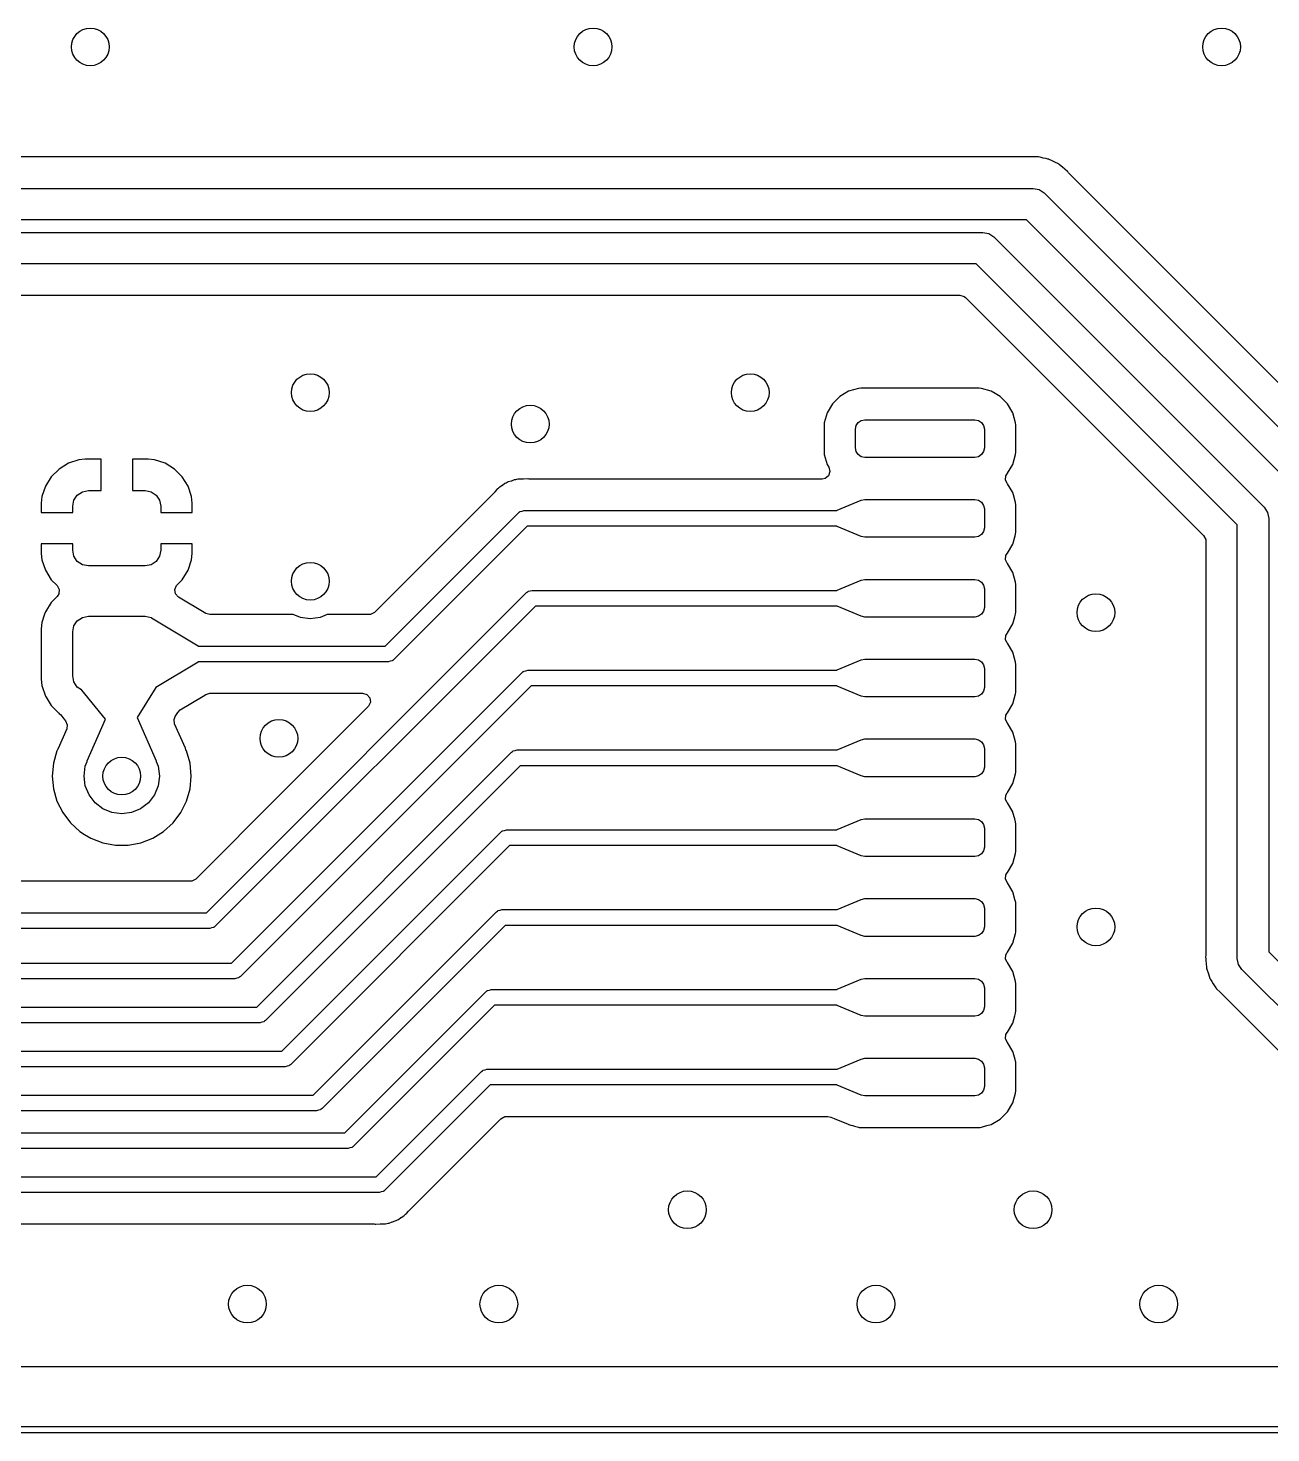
# Model space of a CAD drawing. Extents: x 1.18 to 9.06, y -3.74 to -1.97.
# Drawn here: x 5.394 to 6.173, y -3.742 to -2.862 of the extents above; entities that cross this region are included whole.
import ezdxf

# ---------------------------------------------------------------- set-up
doc = ezdxf.new("R2010")
doc.units = 0
doc.header["$MEASUREMENT"] = 0
doc.layers.add('BLACK', color=7, linetype='CONTINUOUS')

msp = doc.modelspace()

# ---------------------------------------------------------------- linework, layer by layer
at = {"layer": 'BLACK', "linetype": 'CONTINUOUS'}
for p, q in [((6.02319, -2.94289), (3.89221, -2.94289)), ((6.02621, -2.94281), (6.02319, -2.94289)), ((6.0265, -2.94283), (6.02621, -2.94281)), ((6.02679, -2.94286), (6.0265, -2.94283)), ((6.0265, -2.94283), (6.0265, -2.94283)), ((6.02708, -2.94289), (6.02679, -2.94286)), ((6.02679, -2.94286), (6.02679, -2.94286)), ((6.02809, -2.94313), (6.02708, -2.94289)), ((6.03002, -2.94359), (6.02809, -2.94313)), ((6.03188, -2.94398), (6.03002, -2.94359)), ((6.03298, -2.9442), (6.03188, -2.94398)), ((6.03325, -2.94429), (6.03298, -2.9442)), ((6.03353, -2.94439), (6.03325, -2.94429)), ((6.03325, -2.94429), (6.03325, -2.94429)), ((6.0338, -2.94449), (6.03353, -2.94439)), ((6.03353, -2.94439), (6.03353, -2.94439)), ((6.03515, -2.94517), (6.0338, -2.94449)), ((6.0338, -2.94449), (6.0338, -2.94449)), ((6.0338, -2.94449), (6.0338, -2.94449)), ((6.0365, -2.94584), (6.03515, -2.94517)), ((6.0377, -2.9464), (6.0365, -2.94584)), ((6.03924, -2.94712), (6.0377, -2.9464)), ((6.03948, -2.94727), (6.03924, -2.94712)), ((6.03924, -2.94712), (6.03924, -2.94712)), ((6.03924, -2.94712), (6.03924, -2.94712)), ((6.03973, -2.94743), (6.03948, -2.94727)), ((6.03948, -2.94727), (6.03948, -2.94727)), ((6.03997, -2.94759), (6.03973, -2.94743)), ((6.03973, -2.94743), (6.03973, -2.94743)), ((6.04229, -2.94953), (6.03997, -2.94759)), ((6.0433, -2.95033), (6.04229, -2.94953)), ((6.04341, -2.95045), (6.0433, -2.95033)), ((6.04353, -2.95056), (6.04341, -2.95045)), ((6.04368, -2.9507), (6.04353, -2.95056)), ((6.04526, -2.95203), (6.04368, -2.9507)), ((6.04553, -2.95239), (6.04526, -2.95203)), ((6.04526, -2.95203), (6.04526, -2.95203)), ((6.04582, -2.95278), (6.04553, -2.95239)), ((6.04629, -2.95332), (6.04582, -2.95278)), ((6.20242, -3.10945), (6.04629, -2.95332)), ((3.88203, -2.9626), (6.02362, -2.9626)), ((6.02362, -2.9626), (6.02739, -2.96335)), ((6.02739, -2.96335), (6.03058, -2.96548)), ((6.03058, -2.96548), (6.22743, -3.16233)), ((6.01955, -2.98228), (3.87795, -2.98228)), ((6.21063, -3.17337), (6.01955, -2.98228)), ((3.61491, -2.99016), (5.99213, -2.99016)), ((5.99213, -2.99016), (5.99589, -2.99091)), ((5.99589, -2.99091), (5.99909, -2.99304)), ((5.99909, -2.99304), (6.16838, -3.16233)), ((5.98805, -3.00984), (3.61083, -3.00984)), ((6.15157, -3.17337), (5.98805, -3.00984)), ((3.61126, -3.02955), (5.97786, -3.02955)), ((5.97786, -3.02955), (5.9805, -3.03032)), ((5.9805, -3.03032), (5.98132, -3.03098)), ((5.98132, -3.03098), (6.13044, -3.1801)), ((5.91427, -3.08789), (5.90806, -3.0897)), ((5.91572, -3.08778), (5.91427, -3.08789)), ((5.91427, -3.08789), (5.91427, -3.08789)), ((5.98979, -3.08778), (5.91572, -3.08778)), ((5.91572, -3.08778), (5.91572, -3.08778)), ((5.99124, -3.08789), (5.98979, -3.08778)), ((5.98979, -3.08778), (5.98979, -3.08778)), ((5.99746, -3.0897), (5.99124, -3.08789)), ((5.99124, -3.08789), (5.99124, -3.08789)), ((5.90249, -3.09299), (5.89791, -3.09756)), ((5.90806, -3.0897), (5.90249, -3.09299)), ((5.90249, -3.09299), (5.90249, -3.09299)), ((5.90806, -3.0897), (5.90806, -3.0897)), ((5.99995, -3.09117), (5.99746, -3.0897)), ((5.99746, -3.0897), (5.99746, -3.0897)), ((5.99746, -3.0897), (5.99746, -3.0897)), ((5.99746, -3.0897), (5.99746, -3.0897)), ((6.00303, -3.09299), (5.99995, -3.09117)), ((6.0076, -3.09756), (6.00303, -3.09299)), ((6.00303, -3.09299), (6.00303, -3.09299)), ((5.89462, -3.10313), (5.89281, -3.10935)), ((5.89791, -3.09756), (5.89462, -3.10313)), ((5.89462, -3.10313), (5.89462, -3.10313)), ((5.89791, -3.09756), (5.89791, -3.09756)), ((6.0109, -3.10313), (6.0076, -3.09756)), ((6.0076, -3.09756), (6.0076, -3.09756)), ((6.0076, -3.09756), (6.0076, -3.09756)), ((6.0127, -3.10935), (6.0109, -3.10313)), ((5.89281, -3.10935), (5.8927, -3.1108)), ((5.8927, -3.1108), (5.8927, -3.12778)), ((5.89281, -3.10935), (5.89281, -3.10935)), ((5.9124, -3.11339), (5.91285, -3.11113)), ((5.9124, -3.1252), (5.9124, -3.11339)), ((5.91285, -3.11113), (5.91413, -3.10921)), ((5.91413, -3.10921), (5.91605, -3.10793)), ((5.91605, -3.10793), (5.91831, -3.10748)), ((5.91831, -3.10748), (5.9872, -3.10748)), ((5.9872, -3.10748), (5.98946, -3.10793)), ((5.98946, -3.10793), (5.99138, -3.10921)), ((5.99138, -3.10921), (5.99266, -3.11113)), ((5.99266, -3.11113), (5.99311, -3.11339)), ((5.99311, -3.11339), (5.99311, -3.1252)), ((6.01281, -3.1108), (6.0127, -3.10935)), ((6.01281, -3.12778), (6.01281, -3.1108)), ((5.42992, -3.13219), (5.42588, -3.1326)), ((5.43976, -3.13219), (5.42992, -3.13219)), ((5.42992, -3.13219), (5.42992, -3.13219)), ((5.43976, -3.15187), (5.43976, -3.13219)), ((5.46929, -3.13219), (5.45945, -3.13219)), ((5.45945, -3.13219), (5.45945, -3.15187)), ((5.47333, -3.1326), (5.46929, -3.13219)), ((5.8927, -3.12778), (5.89281, -3.12923)), ((5.89281, -3.12923), (5.89281, -3.12924)), ((5.89281, -3.12924), (5.89462, -3.13545)), ((5.91285, -3.12746), (5.9124, -3.1252)), ((5.91413, -3.12937), (5.91285, -3.12746)), ((5.91605, -3.13065), (5.91413, -3.12937)), ((5.91831, -3.1311), (5.91605, -3.13065)), ((5.9872, -3.1311), (5.91831, -3.1311)), ((5.98946, -3.13065), (5.9872, -3.1311)), ((5.99138, -3.12937), (5.98946, -3.13065)), ((5.99266, -3.12746), (5.99138, -3.12937)), ((5.99311, -3.1252), (5.99266, -3.12746)), ((6.0109, -3.13545), (6.0127, -3.12923)), ((6.0127, -3.12923), (6.01281, -3.12778)), ((5.41345, -3.13839), (5.40857, -3.14327)), ((5.41933, -3.13477), (5.41345, -3.13839)), ((5.42588, -3.1326), (5.41933, -3.13477)), ((5.41933, -3.13477), (5.41933, -3.13477)), ((5.47989, -3.13477), (5.47333, -3.1326)), ((5.47333, -3.1326), (5.47333, -3.1326)), ((5.48576, -3.13839), (5.47989, -3.13477)), ((5.47989, -3.13477), (5.47989, -3.13477)), ((5.49064, -3.14327), (5.48576, -3.13839)), ((5.89462, -3.13545), (5.89462, -3.13545)), ((5.89462, -3.13545), (5.89571, -3.1373)), ((5.89639, -3.13996), (5.89551, -3.14257)), ((5.89571, -3.1373), (5.89639, -3.13996)), ((6.00666, -3.14259), (6.00748, -3.14131)), ((6.00741, -3.14126), (6.0076, -3.14102)), ((6.00748, -3.14131), (6.00741, -3.14126)), ((6.0076, -3.14102), (6.0109, -3.13545)), ((6.0076, -3.14102), (6.0076, -3.14102)), ((5.40495, -3.14915), (5.40278, -3.1557)), ((5.40857, -3.14327), (5.40495, -3.14915)), ((5.40495, -3.14915), (5.40495, -3.14915)), ((5.49427, -3.14915), (5.49064, -3.14327)), ((5.49644, -3.1557), (5.49427, -3.14915)), ((5.49427, -3.14915), (5.49427, -3.14915)), ((5.68951, -3.14968), (5.68895, -3.15024)), ((5.69109, -3.14874), (5.68951, -3.14968)), ((5.69128, -3.14862), (5.69109, -3.14874)), ((5.69277, -3.14754), (5.69128, -3.14862)), ((5.6935, -3.14725), (5.69277, -3.14754)), ((5.69277, -3.14754), (5.69277, -3.14754)), ((5.69419, -3.14691), (5.6935, -3.14725)), ((5.69487, -3.14651), (5.69419, -3.14691)), ((5.69663, -3.146), (5.69487, -3.14651)), ((5.69487, -3.14651), (5.69487, -3.14651)), ((5.69685, -3.14592), (5.69663, -3.146)), ((5.69855, -3.14525), (5.69685, -3.14592)), ((5.69933, -3.14515), (5.69855, -3.14525)), ((5.69855, -3.14525), (5.69855, -3.14525)), ((5.70008, -3.145), (5.69933, -3.14515)), ((5.70084, -3.14478), (5.70008, -3.145)), ((5.70268, -3.14472), (5.70084, -3.14478)), ((5.70084, -3.14478), (5.70084, -3.14478)), ((5.7029, -3.1447), (5.70268, -3.14472)), ((5.70318, -3.14467), (5.7029, -3.1447)), ((5.70434, -3.14467), (5.70318, -3.14467)), ((5.70706, -3.14458), (5.70434, -3.14467)), ((5.70737, -3.14461), (5.70706, -3.14458)), ((5.70798, -3.14467), (5.70737, -3.1446)), ((5.70737, -3.1446), (5.70737, -3.14461)), ((5.89151, -3.14467), (5.70798, -3.14467)), ((5.89337, -3.1443), (5.89151, -3.14467)), ((5.89551, -3.14257), (5.89337, -3.1443)), ((6.00646, -3.14533), (6.00666, -3.14259)), ((6.00751, -3.14725), (6.00646, -3.14533)), ((6.00741, -3.14732), (6.00751, -3.14725)), ((6.0076, -3.14756), (6.00741, -3.14732)), ((6.0109, -3.15313), (6.0076, -3.14756)), ((6.0076, -3.14756), (6.0076, -3.14756)), ((5.40278, -3.1557), (5.40236, -3.15974)), ((5.40278, -3.1557), (5.40278, -3.1557)), ((5.42205, -3.16171), (5.4228, -3.15795)), ((5.4228, -3.15795), (5.42493, -3.15475)), ((5.42493, -3.15475), (5.42812, -3.15262)), ((5.42812, -3.15262), (5.43189, -3.15187)), ((5.43189, -3.15187), (5.43976, -3.15187)), ((5.45945, -3.15187), (5.46732, -3.15187)), ((5.46732, -3.15187), (5.47109, -3.15262)), ((5.47109, -3.15262), (5.47428, -3.15475)), ((5.47428, -3.15475), (5.47642, -3.15795)), ((5.47642, -3.15795), (5.47717, -3.16171)), ((5.49685, -3.15974), (5.49644, -3.1557)), ((5.68641, -3.15278), (5.61101, -3.22818)), ((5.68656, -3.15261), (5.68641, -3.15278)), ((5.68773, -3.1512), (5.68656, -3.15261)), ((5.68837, -3.15073), (5.68773, -3.1512)), ((5.68773, -3.1512), (5.68773, -3.1512)), ((5.68895, -3.15024), (5.68837, -3.15073)), ((5.90087, -3.16425), (5.91589, -3.15799)), ((5.91589, -3.15799), (5.91596, -3.15799)), ((5.91596, -3.15799), (5.91605, -3.15793)), ((5.91605, -3.15793), (5.91831, -3.15748)), ((5.91831, -3.15748), (5.9872, -3.15748)), ((5.9872, -3.15748), (5.98946, -3.15793)), ((5.98946, -3.15793), (5.99138, -3.15921)), ((6.0113, -3.15451), (6.0109, -3.15313)), ((6.0127, -3.15935), (6.0113, -3.15451)), ((5.40236, -3.15974), (5.40236, -3.16565)), ((5.40236, -3.16565), (5.42205, -3.16565)), ((5.42205, -3.16565), (5.42205, -3.16171)), ((5.47717, -3.16171), (5.47717, -3.16565)), ((5.47717, -3.16565), (5.49685, -3.16565)), ((5.49685, -3.15975), (5.49685, -3.15974)), ((5.49685, -3.16565), (5.49685, -3.15975)), ((5.61775, -3.24931), (5.70124, -3.16581)), ((5.70124, -3.16581), (5.70195, -3.16528)), ((5.70195, -3.16528), (5.70206, -3.16515)), ((5.70206, -3.16515), (5.70217, -3.16512)), ((5.70217, -3.16512), (5.70237, -3.16497)), ((5.70237, -3.16497), (5.70356, -3.16471)), ((5.70356, -3.16471), (5.70472, -3.16437)), ((5.70472, -3.16437), (5.90072, -3.16437)), ((5.90072, -3.16437), (5.90073, -3.16435)), ((5.90073, -3.16435), (5.90087, -3.16425)), ((5.99138, -3.15921), (5.99266, -3.16113)), ((5.99266, -3.16113), (5.99311, -3.16339)), ((5.99311, -3.16339), (5.99311, -3.1752)), ((6.01281, -3.1608), (6.0127, -3.15935)), ((6.0127, -3.15935), (6.0127, -3.15935)), ((6.01281, -3.17778), (6.01281, -3.1608)), ((6.16838, -3.16233), (6.16838, -3.16233)), ((6.16838, -3.16233), (6.17051, -3.16552)), ((6.17051, -3.16552), (6.17126, -3.16929)), ((5.70676, -3.17421), (5.62326, -3.25771)), ((5.90076, -3.17421), (5.70676, -3.17421)), ((5.90087, -3.17433), (5.90076, -3.17421)), ((5.91589, -3.18059), (5.90087, -3.17433)), ((5.99311, -3.1752), (5.99266, -3.17746)), ((6.15157, -3.44488), (6.15157, -3.17337)), ((6.17126, -3.16929), (6.17126, -3.4408)), ((5.91596, -3.18059), (5.91589, -3.18059)), ((5.91605, -3.18065), (5.91596, -3.18059)), ((5.91831, -3.1811), (5.91605, -3.18065)), ((5.9872, -3.1811), (5.91831, -3.1811)), ((5.98946, -3.18065), (5.9872, -3.1811)), ((5.99138, -3.17937), (5.98946, -3.18065)), ((5.99266, -3.17746), (5.99138, -3.17937)), ((6.0109, -3.18545), (6.01244, -3.18015)), ((6.01244, -3.18015), (6.0127, -3.17924)), ((6.0127, -3.17923), (6.01281, -3.17778)), ((6.0127, -3.17924), (6.0127, -3.17923)), ((6.13044, -3.1801), (6.13176, -3.18251)), ((6.13176, -3.18251), (6.13187, -3.18355)), ((6.13187, -3.18355), (6.13187, -3.44237)), ((5.42205, -3.18533), (5.40236, -3.18533)), ((5.40236, -3.18533), (5.40236, -3.19124)), ((5.40236, -3.19124), (5.40278, -3.19528)), ((5.42205, -3.18927), (5.42205, -3.18533)), ((5.4228, -3.19304), (5.42205, -3.18927)), ((5.42493, -3.19623), (5.4228, -3.19304)), ((5.47642, -3.19304), (5.47428, -3.19623)), ((5.47717, -3.18927), (5.47642, -3.19304)), ((5.49685, -3.18533), (5.47717, -3.18533)), ((5.47717, -3.18533), (5.47717, -3.18927)), ((5.49644, -3.19528), (5.49685, -3.19124)), ((5.49685, -3.19124), (5.49685, -3.18533)), ((5.49685, -3.19124), (5.49685, -3.19124)), ((6.00646, -3.19533), (6.00666, -3.19259)), ((6.00666, -3.19259), (6.00748, -3.19131)), ((6.00741, -3.19126), (6.0076, -3.19102)), ((6.00748, -3.19131), (6.00741, -3.19126)), ((6.0076, -3.19102), (6.0109, -3.18545)), ((6.0076, -3.19102), (6.0076, -3.19102)), ((5.40278, -3.19528), (5.40495, -3.20184)), ((5.40495, -3.20184), (5.40495, -3.20184)), ((5.40495, -3.20184), (5.40857, -3.20771)), ((5.42812, -3.19836), (5.42493, -3.19623)), ((5.43189, -3.19911), (5.42812, -3.19836)), ((5.46732, -3.19911), (5.43189, -3.19911)), ((5.47109, -3.19836), (5.46732, -3.19911)), ((5.47428, -3.19623), (5.47109, -3.19836)), ((5.49064, -3.20771), (5.49427, -3.20184)), ((5.49427, -3.20184), (5.49644, -3.19528)), ((5.49427, -3.20184), (5.49427, -3.20184)), ((5.49644, -3.19528), (5.49644, -3.19528)), ((6.00751, -3.19725), (6.00646, -3.19533)), ((6.00741, -3.19732), (6.00751, -3.19725)), ((6.0076, -3.19756), (6.00741, -3.19732)), ((6.0109, -3.20313), (6.0076, -3.19756)), ((6.0076, -3.19756), (6.0076, -3.19756)), ((5.40857, -3.20771), (5.41226, -3.2114)), ((5.41226, -3.2114), (5.41357, -3.21381)), ((5.48604, -3.21381), (5.48711, -3.21127)), ((5.48711, -3.21127), (5.48744, -3.21092)), ((5.48744, -3.21092), (5.49064, -3.20771)), ((5.90087, -3.21425), (5.91589, -3.20799)), ((5.91589, -3.20799), (5.91596, -3.20799)), ((5.91596, -3.20799), (5.91605, -3.20793)), ((5.91605, -3.20793), (5.91831, -3.20748)), ((5.91831, -3.20748), (5.9872, -3.20748)), ((5.9872, -3.20748), (5.98946, -3.20793)), ((5.98946, -3.20793), (5.99138, -3.20921)), ((5.99138, -3.20921), (5.99266, -3.21113)), ((5.99266, -3.21113), (5.99311, -3.21339)), ((6.0127, -3.20935), (6.0109, -3.20313)), ((6.0109, -3.20313), (6.0109, -3.20313)), ((6.0109, -3.20313), (6.0109, -3.20313)), ((6.01281, -3.2108), (6.0127, -3.20935)), ((6.0127, -3.20935), (6.0127, -3.20935)), ((6.01281, -3.22778), (6.01281, -3.2108)), ((5.41226, -3.2183), (5.40855, -3.222)), ((5.41338, -3.21655), (5.41226, -3.2183)), ((5.41357, -3.21381), (5.41338, -3.21655)), ((5.48651, -3.21652), (5.48604, -3.21381)), ((5.48836, -3.21855), (5.48651, -3.21652)), ((5.5055, -3.2289), (5.48836, -3.21855)), ((5.50584, -3.41634), (5.70636, -3.21581)), ((5.70636, -3.21581), (5.70707, -3.21528)), ((5.70707, -3.21528), (5.70718, -3.21515)), ((5.70718, -3.21515), (5.70728, -3.21512)), ((5.70728, -3.21512), (5.70748, -3.21497)), ((5.70748, -3.21497), (5.70867, -3.21471)), ((5.70867, -3.21471), (5.70984, -3.21437)), ((5.70984, -3.21437), (5.90072, -3.21437)), ((5.90072, -3.21437), (5.90073, -3.21435)), ((5.90073, -3.21435), (5.90087, -3.21425)), ((5.99311, -3.21339), (5.99311, -3.2252)), ((5.40493, -3.22788), (5.40445, -3.22934)), ((5.40855, -3.222), (5.40493, -3.22788)), ((5.40493, -3.22788), (5.40493, -3.22788)), ((5.50802, -3.22961), (5.5055, -3.2289)), ((5.71188, -3.22421), (5.51135, -3.42474)), ((5.61101, -3.22818), (5.6086, -3.22949)), ((5.90076, -3.22421), (5.71188, -3.22421)), ((5.90087, -3.22433), (5.90076, -3.22421)), ((5.91589, -3.23059), (5.90087, -3.22433)), ((5.99266, -3.22746), (5.99138, -3.22937)), ((5.99311, -3.2252), (5.99266, -3.22746)), ((6.01222, -3.23087), (6.0127, -3.22924)), ((6.0127, -3.22923), (6.01281, -3.22778)), ((6.0127, -3.22924), (6.0127, -3.22923)), ((5.40276, -3.23444), (5.40234, -3.23848)), ((5.40445, -3.22934), (5.40276, -3.23444)), ((5.40276, -3.23444), (5.40276, -3.23444)), ((5.40276, -3.23444), (5.40276, -3.23444)), ((5.42205, -3.24045), (5.4228, -3.23669)), ((5.4228, -3.23669), (5.42493, -3.23349)), ((5.42493, -3.23349), (5.42812, -3.23136)), ((5.42812, -3.23136), (5.43189, -3.23061)), ((5.43189, -3.23061), (5.46732, -3.23061)), ((5.46732, -3.23061), (5.47109, -3.23136)), ((5.47109, -3.23136), (5.47136, -3.23154)), ((5.47136, -3.23154), (5.47141, -3.23155)), ((5.47141, -3.23155), (5.50057, -3.24918)), ((5.56023, -3.22961), (5.50802, -3.22961)), ((5.56475, -3.23148), (5.56023, -3.22961)), ((5.57087, -3.23228), (5.56475, -3.23148)), ((5.57698, -3.23148), (5.57087, -3.23228)), ((5.5815, -3.22961), (5.57698, -3.23148)), ((5.60756, -3.22961), (5.5815, -3.22961)), ((5.6086, -3.22949), (5.60756, -3.22961)), ((5.91596, -3.23059), (5.91589, -3.23059)), ((5.91605, -3.23065), (5.91596, -3.23059)), ((5.91831, -3.2311), (5.91605, -3.23065)), ((5.9872, -3.2311), (5.91831, -3.2311)), ((5.98946, -3.23065), (5.9872, -3.2311)), ((5.99138, -3.22937), (5.98946, -3.23065)), ((6.0076, -3.24102), (6.0109, -3.23545)), ((6.0109, -3.23545), (6.01222, -3.23087)), ((5.40234, -3.23848), (5.40234, -3.26998)), ((5.42205, -3.26801), (5.42205, -3.24045)), ((6.00646, -3.24533), (6.00666, -3.24259)), ((6.00751, -3.24725), (6.00646, -3.24533)), ((6.00666, -3.24259), (6.00748, -3.24131)), ((6.00741, -3.24126), (6.0076, -3.24102)), ((6.00748, -3.24131), (6.00741, -3.24126)), ((6.0076, -3.24102), (6.0076, -3.24102)), ((5.50057, -3.24918), (5.50066, -3.24931)), ((5.50066, -3.24931), (5.61775, -3.24931)), ((6.00741, -3.24732), (6.00751, -3.24725)), ((6.0076, -3.24756), (6.00741, -3.24732)), ((6.0109, -3.25313), (6.0076, -3.24756)), ((6.0076, -3.24756), (6.0076, -3.24756)), ((6.0127, -3.25935), (6.0109, -3.25313)), ((6.0109, -3.25313), (6.0109, -3.25313)), ((6.0109, -3.25313), (6.0109, -3.25313)), ((5.50057, -3.25929), (5.47411, -3.27528)), ((5.50065, -3.25922), (5.50057, -3.25929)), ((5.50068, -3.25915), (5.50065, -3.25922)), ((5.61978, -3.25915), (5.50068, -3.25915)), ((5.62095, -3.25881), (5.61978, -3.25915)), ((5.62214, -3.25855), (5.62095, -3.25881)), ((5.62234, -3.2584), (5.62214, -3.25855)), ((5.62244, -3.25837), (5.62234, -3.2584)), ((5.62256, -3.25824), (5.62244, -3.25837)), ((5.62326, -3.25771), (5.62256, -3.25824)), ((5.70592, -3.26471), (5.70709, -3.26437)), ((5.70709, -3.26437), (5.90072, -3.26437)), ((5.90072, -3.26437), (5.90073, -3.26435)), ((5.90073, -3.26435), (5.90087, -3.26425)), ((5.90087, -3.26425), (5.91589, -3.25799)), ((5.91589, -3.25799), (5.91596, -3.25799)), ((5.91596, -3.25799), (5.91605, -3.25793)), ((5.91605, -3.25793), (5.91831, -3.25748)), ((5.91831, -3.25748), (5.9872, -3.25748)), ((5.9872, -3.25748), (5.98946, -3.25793)), ((5.98946, -3.25793), (5.99138, -3.25921)), ((5.99138, -3.25921), (5.99266, -3.26113)), ((5.99266, -3.26113), (5.99311, -3.26339)), ((5.99311, -3.26339), (5.99311, -3.2752)), ((6.01281, -3.2608), (6.0127, -3.25935)), ((6.0127, -3.25935), (6.0127, -3.25935)), ((6.01281, -3.27778), (6.01281, -3.2608)), ((5.40234, -3.26998), (5.40234, -3.26998)), ((5.40234, -3.26998), (5.40276, -3.27403)), ((5.4228, -3.27178), (5.42205, -3.26801)), ((5.42493, -3.27497), (5.4228, -3.27178)), ((5.52158, -3.44783), (5.70361, -3.26581)), ((5.70361, -3.26581), (5.70431, -3.26528)), ((5.70431, -3.26528), (5.70443, -3.26515)), ((5.70443, -3.26515), (5.70453, -3.26512)), ((5.70453, -3.26512), (5.70473, -3.26497)), ((5.70473, -3.26497), (5.70592, -3.26471)), ((5.40276, -3.27403), (5.40276, -3.27403)), ((5.40276, -3.27403), (5.40493, -3.28058)), ((5.40493, -3.28058), (5.40493, -3.28058)), ((5.40493, -3.28058), (5.40531, -3.2812)), ((5.40531, -3.2812), (5.40855, -3.28646)), ((5.42764, -3.27678), (5.42493, -3.27497)), ((5.42769, -3.27696), (5.42764, -3.27678)), ((5.44265, -3.29517), (5.42769, -3.27696)), ((5.47411, -3.27528), (5.46235, -3.29403)), ((5.48945, -3.28926), (5.50381, -3.28058)), ((5.50381, -3.28058), (5.5055, -3.27956)), ((5.5055, -3.27956), (5.50802, -3.27886)), ((5.50802, -3.27886), (5.60366, -3.27886)), ((5.70913, -3.27421), (5.5271, -3.45624)), ((5.60366, -3.27886), (5.6063, -3.27963)), ((5.6063, -3.27963), (5.6081, -3.28171)), ((5.6081, -3.28171), (5.6085, -3.28443)), ((5.90076, -3.27421), (5.70913, -3.27421)), ((5.90087, -3.27433), (5.90076, -3.27421)), ((5.91589, -3.28059), (5.90087, -3.27433)), ((5.91596, -3.28059), (5.91589, -3.28059)), ((5.91605, -3.28065), (5.91596, -3.28059)), ((5.91831, -3.2811), (5.91605, -3.28065)), ((5.9872, -3.2811), (5.91831, -3.2811)), ((5.98946, -3.28065), (5.9872, -3.2811)), ((5.99138, -3.27937), (5.98946, -3.28065)), ((5.99266, -3.27746), (5.99138, -3.27937)), ((5.99311, -3.2752), (5.99266, -3.27746)), ((6.0109, -3.28545), (6.0127, -3.27923)), ((6.0127, -3.27923), (6.01277, -3.27835)), ((6.01277, -3.27835), (6.01281, -3.27778)), ((5.40855, -3.28646), (5.41106, -3.28897)), ((5.41106, -3.28897), (5.41344, -3.29135)), ((5.4874, -3.29154), (5.48784, -3.29085)), ((5.48784, -3.29085), (5.48945, -3.28926)), ((5.60712, -3.28719), (5.55305, -3.34126)), ((5.60735, -3.28694), (5.60712, -3.28719)), ((5.6085, -3.28443), (5.60735, -3.28694)), ((6.0076, -3.29102), (6.0109, -3.28545)), ((5.41344, -3.29135), (5.41366, -3.29152)), ((5.41366, -3.29152), (5.41365, -3.29154)), ((5.41365, -3.29154), (5.41459, -3.29237)), ((5.41459, -3.29237), (5.41656, -3.29476)), ((5.41656, -3.29476), (5.41758, -3.29601)), ((5.41758, -3.29601), (5.41866, -3.29854)), ((5.41866, -3.29854), (5.41828, -3.30108)), ((5.43112, -3.32124), (5.44265, -3.29517)), ((5.46235, -3.29403), (5.47439, -3.32124)), ((5.48552, -3.29529), (5.48621, -3.29345)), ((5.48588, -3.29802), (5.48552, -3.29529)), ((5.49259, -3.31319), (5.48588, -3.29802)), ((5.48621, -3.29345), (5.4874, -3.29154)), ((6.00646, -3.29533), (6.00666, -3.29259)), ((6.00751, -3.29725), (6.00646, -3.29533)), ((6.00666, -3.29259), (6.00748, -3.29131)), ((6.00741, -3.29126), (6.0076, -3.29102)), ((6.00748, -3.29131), (6.00741, -3.29126)), ((6.00741, -3.29732), (6.00751, -3.29725)), ((6.0076, -3.29756), (6.00741, -3.29732)), ((6.0076, -3.29102), (6.0076, -3.29102)), ((6.0109, -3.30313), (6.0076, -3.29756)), ((6.0076, -3.29756), (6.0076, -3.29756)), ((5.41828, -3.30108), (5.41285, -3.31334)), ((5.90087, -3.31425), (5.91589, -3.30799)), ((5.91589, -3.30799), (5.91596, -3.30799)), ((5.91596, -3.30799), (5.91605, -3.30793)), ((5.91605, -3.30793), (5.91831, -3.30748)), ((5.91831, -3.30748), (5.9872, -3.30748)), ((5.9872, -3.30748), (5.98946, -3.30793)), ((5.98946, -3.30793), (5.99138, -3.30921)), ((6.0127, -3.30935), (6.0109, -3.30313)), ((6.0109, -3.30313), (6.0109, -3.30313)), ((6.0109, -3.30313), (6.0109, -3.30313)), ((5.41218, -3.31499), (5.40998, -3.32271)), ((5.41237, -3.31461), (5.41218, -3.31499)), ((5.41218, -3.31499), (5.41218, -3.31499)), ((5.41249, -3.31434), (5.41237, -3.31461)), ((5.41275, -3.31361), (5.41249, -3.31434)), ((5.41278, -3.31351), (5.41275, -3.31361)), ((5.41279, -3.3135), (5.41278, -3.31351)), ((5.41285, -3.31334), (5.41279, -3.3135)), ((5.49267, -3.31347), (5.49259, -3.31319)), ((5.493, -3.31432), (5.49267, -3.31347)), ((5.49333, -3.31499), (5.493, -3.31432)), ((5.49553, -3.32271), (5.49333, -3.31499)), ((5.49333, -3.31499), (5.49333, -3.31499)), ((5.49333, -3.31499), (5.49333, -3.31499)), ((5.53733, -3.47539), (5.69691, -3.31581)), ((5.69691, -3.31581), (5.69762, -3.31528)), ((5.69762, -3.31528), (5.69773, -3.31515)), ((5.69773, -3.31515), (5.69784, -3.31512)), ((5.69784, -3.31512), (5.69804, -3.31497)), ((5.69804, -3.31497), (5.69923, -3.31471)), ((5.69923, -3.31471), (5.70039, -3.31437)), ((5.70039, -3.31437), (5.90072, -3.31437)), ((5.90072, -3.31437), (5.90073, -3.31435)), ((5.90073, -3.31435), (5.90087, -3.31425)), ((5.99138, -3.30921), (5.99266, -3.31113)), ((5.99266, -3.31113), (5.99311, -3.31339)), ((5.99311, -3.31339), (5.99311, -3.3252)), ((6.01281, -3.3108), (6.0127, -3.30935)), ((6.0127, -3.30935), (6.0127, -3.30935)), ((6.01281, -3.32778), (6.01281, -3.3108)), ((5.40998, -3.32271), (5.40924, -3.33071)), ((5.40998, -3.32271), (5.40998, -3.32271)), ((5.42913, -3.33071), (5.42994, -3.32459)), ((5.42994, -3.32459), (5.43116, -3.32164)), ((5.43112, -3.32125), (5.43112, -3.32124)), ((5.43112, -3.3216), (5.43112, -3.32125)), ((5.43116, -3.32164), (5.43112, -3.3216)), ((5.4744, -3.32159), (5.47435, -3.32164)), ((5.47435, -3.32164), (5.47557, -3.32459)), ((5.47439, -3.32124), (5.4744, -3.32159)), ((5.47557, -3.32459), (5.47638, -3.33071)), ((5.49627, -3.33071), (5.49553, -3.32271)), ((5.70243, -3.32421), (5.54285, -3.48379)), ((5.90076, -3.32421), (5.70243, -3.32421)), ((5.90087, -3.32433), (5.90076, -3.32421)), ((5.91589, -3.33059), (5.90087, -3.32433)), ((5.99311, -3.3252), (5.99266, -3.32746)), ((5.40924, -3.33071), (5.40924, -3.33071)), ((5.40924, -3.33071), (5.40998, -3.3387)), ((5.42994, -3.33682), (5.42913, -3.33071)), ((5.47638, -3.33071), (5.47557, -3.33682)), ((5.49553, -3.3387), (5.49627, -3.33071)), ((5.91596, -3.33059), (5.91589, -3.33059)), ((5.91605, -3.33065), (5.91596, -3.33059)), ((5.91831, -3.3311), (5.91605, -3.33065)), ((5.9872, -3.3311), (5.91831, -3.3311)), ((5.98946, -3.33065), (5.9872, -3.3311)), ((5.99138, -3.32937), (5.98946, -3.33065)), ((5.99266, -3.32746), (5.99138, -3.32937)), ((6.0109, -3.33545), (6.0127, -3.32923)), ((6.0127, -3.32923), (6.01277, -3.32835)), ((6.01277, -3.32835), (6.01281, -3.32778)), ((5.40998, -3.3387), (5.41218, -3.34643)), ((5.4323, -3.34252), (5.42994, -3.33682)), ((5.43605, -3.34741), (5.4323, -3.34252)), ((5.47321, -3.34252), (5.46946, -3.34741)), ((5.47557, -3.33682), (5.47321, -3.34252)), ((5.49333, -3.34643), (5.49553, -3.3387)), ((5.55305, -3.34126), (5.4991, -3.3952)), ((6.00646, -3.34533), (6.00666, -3.34259)), ((6.00666, -3.34259), (6.00748, -3.34131)), ((6.00741, -3.34126), (6.0076, -3.34102)), ((6.00748, -3.34131), (6.00741, -3.34126)), ((6.0076, -3.34102), (6.0109, -3.33545)), ((6.0076, -3.34102), (6.0076, -3.34102)), ((5.41218, -3.34643), (5.41218, -3.34643)), ((5.41218, -3.34643), (5.41576, -3.35362)), ((5.44094, -3.35117), (5.43605, -3.34741)), ((5.44664, -3.35353), (5.44094, -3.35117)), ((5.46457, -3.35117), (5.45887, -3.35353)), ((5.46946, -3.34741), (5.46457, -3.35117)), ((5.48975, -3.35362), (5.49333, -3.34643)), ((6.00751, -3.34725), (6.00646, -3.34533)), ((6.00741, -3.34732), (6.00751, -3.34725)), ((6.0076, -3.34756), (6.00741, -3.34732)), ((6.0109, -3.35313), (6.0076, -3.34756)), ((6.0076, -3.34756), (6.0076, -3.34756)), ((5.41576, -3.35362), (5.4206, -3.36002)), ((5.4206, -3.36002), (5.42653, -3.36543)), ((5.45276, -3.35433), (5.44664, -3.35353)), ((5.45887, -3.35353), (5.45276, -3.35433)), ((5.47898, -3.36543), (5.48491, -3.36002)), ((5.48491, -3.36002), (5.48975, -3.35362)), ((5.90087, -3.36425), (5.91589, -3.35799)), ((5.91589, -3.35799), (5.91596, -3.35799)), ((5.91596, -3.35799), (5.91605, -3.35793)), ((5.91605, -3.35793), (5.91831, -3.35748)), ((5.91831, -3.35748), (5.9872, -3.35748)), ((5.9872, -3.35748), (5.98946, -3.35793)), ((5.98946, -3.35793), (5.99138, -3.35921)), ((5.99138, -3.35921), (5.99266, -3.36113)), ((5.99266, -3.36113), (5.99311, -3.36339)), ((6.01104, -3.35362), (6.0109, -3.35313)), ((6.01218, -3.35756), (6.01104, -3.35362)), ((6.0127, -3.35935), (6.01218, -3.35756)), ((6.01281, -3.3608), (6.0127, -3.35935)), ((6.01281, -3.37778), (6.01281, -3.3608)), ((5.42653, -3.36543), (5.42653, -3.36543)), ((5.42653, -3.36543), (5.42945, -3.36724)), ((5.42945, -3.36724), (5.43336, -3.36966)), ((5.43336, -3.36966), (5.44085, -3.37256)), ((5.46466, -3.37256), (5.47215, -3.36966)), ((5.47215, -3.36966), (5.47898, -3.36543)), ((5.55308, -3.50295), (5.69022, -3.36581)), ((5.69022, -3.36581), (5.69092, -3.36528)), ((5.69092, -3.36528), (5.69104, -3.36515)), ((5.69104, -3.36515), (5.69114, -3.36512)), ((5.69114, -3.36512), (5.69134, -3.36497)), ((5.69134, -3.36497), (5.69253, -3.36471)), ((5.69253, -3.36471), (5.6937, -3.36437)), ((5.6937, -3.36437), (5.90072, -3.36437)), ((5.90072, -3.36437), (5.90073, -3.36435)), ((5.90073, -3.36435), (5.90087, -3.36425)), ((5.99311, -3.36339), (5.99311, -3.3752)), ((5.44085, -3.37256), (5.44874, -3.37404)), ((5.44874, -3.37404), (5.44874, -3.37404)), ((5.44874, -3.37404), (5.45677, -3.37404)), ((5.45677, -3.37404), (5.46466, -3.37256)), ((5.45677, -3.37404), (5.45677, -3.37404)), ((5.69574, -3.37421), (5.5586, -3.51135)), ((5.90076, -3.37421), (5.69574, -3.37421)), ((5.90087, -3.37433), (5.90076, -3.37421)), ((5.91589, -3.38059), (5.90087, -3.37433)), ((5.99266, -3.37746), (5.99138, -3.37937)), ((5.99311, -3.3752), (5.99266, -3.37746)), ((6.0127, -3.37923), (6.01281, -3.37778)), ((5.91596, -3.38059), (5.91589, -3.38059)), ((5.91605, -3.38065), (5.91596, -3.38059)), ((5.91831, -3.3811), (5.91605, -3.38065)), ((5.9872, -3.3811), (5.91831, -3.3811)), ((5.98946, -3.38065), (5.9872, -3.3811)), ((5.99138, -3.37937), (5.98946, -3.38065)), ((6.0076, -3.39102), (6.0109, -3.38545)), ((6.0109, -3.38545), (6.0127, -3.37923)), ((5.4991, -3.3952), (5.49669, -3.39652)), ((6.00646, -3.39533), (6.00666, -3.39259)), ((6.00751, -3.39725), (6.00646, -3.39533)), ((6.00666, -3.39259), (6.00748, -3.39131)), ((6.00741, -3.39126), (6.0076, -3.39102)), ((6.00748, -3.39131), (6.00741, -3.39126)), ((6.0076, -3.39102), (6.0076, -3.39102)), ((5.49565, -3.39663), (5.35868, -3.39663)), ((5.49669, -3.39652), (5.49565, -3.39663)), ((6.00741, -3.39732), (6.00751, -3.39725)), ((6.0076, -3.39756), (6.00741, -3.39732)), ((6.0109, -3.40313), (6.0076, -3.39756)), ((6.0076, -3.39756), (6.0076, -3.39756)), ((6.01231, -3.40799), (6.0109, -3.40313)), ((6.0109, -3.40313), (6.0109, -3.40313)), ((6.0109, -3.40313), (6.0109, -3.40313)), ((5.90087, -3.41425), (5.91589, -3.40799)), ((5.91589, -3.40799), (5.91596, -3.40799)), ((5.91596, -3.40799), (5.91605, -3.40793)), ((5.91605, -3.40793), (5.91831, -3.40748)), ((5.91831, -3.40748), (5.9872, -3.40748)), ((5.9872, -3.40748), (5.98946, -3.40793)), ((5.98946, -3.40793), (5.99138, -3.40921)), ((5.99138, -3.40921), (5.99266, -3.41113)), ((5.99266, -3.41113), (5.99311, -3.41339)), ((5.99311, -3.41339), (5.99311, -3.4252)), ((6.0127, -3.40935), (6.01231, -3.40799)), ((6.01274, -3.40983), (6.0127, -3.40935)), ((6.01281, -3.4108), (6.01274, -3.40983)), ((6.01281, -3.42778), (6.01281, -3.4108)), ((5.3485, -3.41634), (5.50584, -3.41634)), ((5.57276, -3.53051), (5.68747, -3.41581)), ((5.68747, -3.41581), (5.68817, -3.41528)), ((5.68817, -3.41528), (5.68828, -3.41515)), ((5.68828, -3.41515), (5.68839, -3.41512)), ((5.68839, -3.41512), (5.68859, -3.41497)), ((5.68859, -3.41497), (5.68978, -3.41471)), ((5.68978, -3.41471), (5.69094, -3.41437)), ((5.69094, -3.41437), (5.90072, -3.41437)), ((5.90072, -3.41437), (5.90073, -3.41435)), ((5.90073, -3.41435), (5.90087, -3.41425)), ((5.50787, -3.42618), (5.34646, -3.42618)), ((5.50904, -3.42584), (5.50787, -3.42618)), ((5.51023, -3.42558), (5.50904, -3.42584)), ((5.51043, -3.42543), (5.51023, -3.42558)), ((5.51053, -3.4254), (5.51043, -3.42543)), ((5.51065, -3.42527), (5.51053, -3.4254)), ((5.51135, -3.42474), (5.51065, -3.42527)), ((5.69298, -3.42421), (5.57828, -3.53891)), ((5.90076, -3.42421), (5.69298, -3.42421)), ((5.90087, -3.42433), (5.90076, -3.42421)), ((5.91589, -3.43059), (5.90087, -3.42433)), ((5.91596, -3.43059), (5.91589, -3.43059)), ((5.91605, -3.43065), (5.91596, -3.43059)), ((5.91831, -3.4311), (5.91605, -3.43065)), ((5.9872, -3.4311), (5.91831, -3.4311)), ((5.98946, -3.43065), (5.9872, -3.4311)), ((5.99138, -3.42937), (5.98946, -3.43065)), ((5.99266, -3.42746), (5.99138, -3.42937)), ((5.99311, -3.4252), (5.99266, -3.42746)), ((6.0109, -3.43545), (6.0127, -3.42923)), ((6.0127, -3.42923), (6.01276, -3.42851)), ((6.01276, -3.42851), (6.01281, -3.42778)), ((6.0076, -3.44102), (6.0109, -3.43545)), ((5.18314, -3.44783), (5.52158, -3.44783)), ((6.00646, -3.44533), (6.00666, -3.44259)), ((6.00751, -3.44725), (6.00646, -3.44533)), ((6.00666, -3.44259), (6.00748, -3.44131)), ((6.00741, -3.44126), (6.0076, -3.44102)), ((6.00748, -3.44131), (6.00741, -3.44126)), ((6.00741, -3.44732), (6.00751, -3.44725)), ((6.0076, -3.44756), (6.00741, -3.44732)), ((6.0076, -3.44102), (6.0076, -3.44102)), ((6.0109, -3.45313), (6.0076, -3.44756)), ((6.0076, -3.44756), (6.0076, -3.44756)), ((6.13182, -3.44308), (6.13168, -3.44402)), ((6.13168, -3.44402), (6.1318, -3.44541)), ((6.1318, -3.44541), (6.13185, -3.44595)), ((6.13187, -3.44237), (6.13182, -3.44308)), ((6.13185, -3.44595), (6.13186, -3.44607)), ((6.13186, -3.44607), (6.13187, -3.44628)), ((6.13187, -3.44628), (6.13187, -3.4466)), ((6.13187, -3.4466), (6.13202, -3.44788)), ((6.13202, -3.44788), (6.13228, -3.4509)), ((6.15232, -3.44865), (6.15157, -3.44488)), ((6.15446, -3.45184), (6.15232, -3.44865)), ((6.17126, -3.4408), (6.2399, -3.50945)), ((5.52362, -3.45768), (5.1811, -3.45768)), ((5.52479, -3.45733), (5.52362, -3.45768)), ((5.52598, -3.45708), (5.52479, -3.45733)), ((5.52618, -3.45693), (5.52598, -3.45708)), ((5.52628, -3.4569), (5.52618, -3.45693)), ((5.5264, -3.45676), (5.52628, -3.4569)), ((5.5271, -3.45624), (5.5264, -3.45676)), ((5.90087, -3.46425), (5.91589, -3.45799)), ((5.91589, -3.45799), (5.91596, -3.45799)), ((5.91596, -3.45799), (5.91605, -3.45793)), ((5.91605, -3.45793), (5.91831, -3.45748)), ((5.91831, -3.45748), (5.9872, -3.45748)), ((5.9872, -3.45748), (5.98946, -3.45793)), ((5.98946, -3.45793), (5.99138, -3.45921)), ((6.0127, -3.45935), (6.0109, -3.45313)), ((6.0109, -3.45313), (6.0109, -3.45313)), ((6.0109, -3.45313), (6.0109, -3.45313)), ((6.13228, -3.4509), (6.13234, -3.45118)), ((6.13234, -3.45118), (6.13234, -3.45118)), ((6.13234, -3.45118), (6.1324, -3.45147)), ((6.1324, -3.45147), (6.13241, -3.45147)), ((6.13241, -3.45147), (6.13247, -3.45174)), ((6.13247, -3.45174), (6.1335, -3.45458)), ((6.1335, -3.45458), (6.13446, -3.45745)), ((6.13446, -3.45745), (6.13458, -3.45771)), ((6.13458, -3.45771), (6.13457, -3.45771)), ((6.13457, -3.45771), (6.1347, -3.45798)), ((6.1347, -3.45798), (6.13471, -3.45798)), ((6.13471, -3.45798), (6.13483, -3.45823)), ((6.22887, -3.52625), (6.15446, -3.45184)), ((5.59245, -3.55413), (5.68077, -3.46581)), ((5.68077, -3.46581), (5.68148, -3.46528)), ((5.68148, -3.46528), (5.68159, -3.46515)), ((5.68159, -3.46515), (5.68169, -3.46512)), ((5.68169, -3.46512), (5.68189, -3.46497)), ((5.68189, -3.46497), (5.68308, -3.46471)), ((5.68308, -3.46471), (5.68425, -3.46437)), ((5.68425, -3.46437), (5.90072, -3.46437)), ((5.90072, -3.46437), (5.90073, -3.46435)), ((5.90073, -3.46435), (5.90087, -3.46425)), ((5.99138, -3.45921), (5.99266, -3.46113)), ((5.99266, -3.46113), (5.99311, -3.46339)), ((5.99311, -3.46339), (5.99311, -3.4752)), ((6.01281, -3.4608), (6.0127, -3.45935)), ((6.0127, -3.45935), (6.0127, -3.45935)), ((6.01281, -3.47778), (6.01281, -3.4608)), ((6.13483, -3.45823), (6.13483, -3.45823)), ((6.13483, -3.45823), (6.13483, -3.45823)), ((6.13483, -3.45823), (6.13557, -3.45935)), ((6.13557, -3.45935), (6.13649, -3.46076)), ((6.13649, -3.46076), (6.13808, -3.46333)), ((6.13808, -3.46333), (6.13826, -3.46356)), ((6.13826, -3.46356), (6.13826, -3.46356)), ((6.13826, -3.46356), (6.13844, -3.46379)), ((6.13844, -3.46379), (6.13845, -3.46379)), ((6.13845, -3.46379), (6.13863, -3.464)), ((6.13863, -3.464), (6.14083, -3.46608)), ((6.14083, -3.46608), (6.21316, -3.53841)), ((5.00204, -3.47539), (5.53733, -3.47539)), ((5.68629, -3.47421), (5.59797, -3.56253)), ((5.90076, -3.47421), (5.68629, -3.47421)), ((5.90087, -3.47433), (5.90076, -3.47421)), ((5.91589, -3.48059), (5.90087, -3.47433)), ((5.99311, -3.4752), (5.99266, -3.47746)), ((5.54193, -3.48449), (5.54173, -3.48463)), ((5.54203, -3.48446), (5.54193, -3.48449)), ((5.54215, -3.48432), (5.54203, -3.48446)), ((5.54285, -3.48379), (5.54215, -3.48432)), ((5.91596, -3.48059), (5.91589, -3.48059)), ((5.91605, -3.48065), (5.91596, -3.48059)), ((5.91831, -3.4811), (5.91605, -3.48065)), ((5.9872, -3.4811), (5.91831, -3.4811)), ((5.98946, -3.48065), (5.9872, -3.4811)), ((5.99138, -3.47937), (5.98946, -3.48065)), ((5.99266, -3.47746), (5.99138, -3.47937)), ((6.0109, -3.48545), (6.01222, -3.48087)), ((6.01222, -3.48087), (6.0127, -3.47924)), ((6.0127, -3.47923), (6.01281, -3.47778)), ((6.0127, -3.47924), (6.0127, -3.47923)), ((5.53937, -3.48524), (5, -3.48524)), ((5.54054, -3.48489), (5.53937, -3.48524)), ((5.54173, -3.48463), (5.54054, -3.48489)), ((6.00646, -3.49533), (6.00666, -3.49259)), ((6.00666, -3.49259), (6.00748, -3.49131)), ((6.00741, -3.49126), (6.0076, -3.49102)), ((6.00748, -3.49131), (6.00741, -3.49126)), ((6.0076, -3.49102), (6.0109, -3.48545)), ((6.0076, -3.49102), (6.0076, -3.49102)), ((6.00751, -3.49725), (6.00646, -3.49533)), ((6.00741, -3.49732), (6.00751, -3.49725)), ((6.0076, -3.49756), (6.00741, -3.49732)), ((6.0109, -3.50313), (6.0076, -3.49756)), ((6.0076, -3.49756), (6.0076, -3.49756)), ((4.85243, -3.50295), (5.55308, -3.50295)), ((5.90087, -3.51425), (5.91589, -3.50799)), ((5.91589, -3.50799), (5.91596, -3.50799)), ((5.91596, -3.50799), (5.91605, -3.50793)), ((5.91605, -3.50793), (5.91831, -3.50748)), ((5.91831, -3.50748), (5.9872, -3.50748)), ((5.9872, -3.50748), (5.98946, -3.50793)), ((5.98946, -3.50793), (5.99138, -3.50921)), ((5.99138, -3.50921), (5.99266, -3.51113)), ((6.01113, -3.50394), (6.0109, -3.50313)), ((6.01236, -3.50817), (6.01113, -3.50394)), ((6.0127, -3.50935), (6.01236, -3.50817)), ((6.01274, -3.50983), (6.0127, -3.50935)), ((6.01281, -3.51079), (6.01274, -3.50983)), ((6.01281, -3.5108), (6.01281, -3.51079)), ((6.01281, -3.52778), (6.01281, -3.5108)), ((5.55512, -3.5128), (4.85039, -3.5128)), ((5.55629, -3.51245), (5.55512, -3.5128)), ((5.55748, -3.51219), (5.55629, -3.51245)), ((5.55768, -3.51204), (5.55748, -3.51219)), ((5.55778, -3.51201), (5.55768, -3.51204)), ((5.55789, -3.51188), (5.55778, -3.51201)), ((5.5586, -3.51135), (5.55789, -3.51188)), ((5.61213, -3.58169), (5.67802, -3.51581)), ((5.67802, -3.51581), (5.67872, -3.51528)), ((5.67872, -3.51528), (5.67884, -3.51515)), ((5.67884, -3.51515), (5.67894, -3.51512)), ((5.67894, -3.51512), (5.67914, -3.51497)), ((5.67914, -3.51497), (5.68033, -3.51471)), ((5.68033, -3.51471), (5.6815, -3.51437)), ((5.6815, -3.51437), (5.90072, -3.51437)), ((5.90072, -3.51437), (5.90073, -3.51435)), ((5.90073, -3.51435), (5.90087, -3.51425)), ((5.99266, -3.51113), (5.99311, -3.51339)), ((5.99311, -3.51339), (5.99311, -3.5252)), ((5.68353, -3.52421), (5.61765, -3.59009)), ((5.90076, -3.52421), (5.68353, -3.52421)), ((5.90087, -3.52433), (5.90076, -3.52421)), ((5.91589, -3.53059), (5.90087, -3.52433)), ((5.99266, -3.52746), (5.99138, -3.52937)), ((5.99311, -3.5252), (5.99266, -3.52746)), ((6.0127, -3.52923), (6.01281, -3.52778)), ((4.67527, -3.53051), (5.57276, -3.53051)), ((5.91596, -3.53059), (5.91589, -3.53059)), ((5.91605, -3.53065), (5.91596, -3.53059)), ((5.91831, -3.5311), (5.91605, -3.53065)), ((5.9872, -3.5311), (5.91831, -3.5311)), ((5.98946, -3.53065), (5.9872, -3.5311)), ((5.99138, -3.52937), (5.98946, -3.53065)), ((6.0076, -3.54102), (6.0109, -3.53545)), ((6.0109, -3.53545), (6.0127, -3.52923)), ((5.5748, -3.54035), (4.67323, -3.54035)), ((5.57597, -3.54001), (5.5748, -3.54035)), ((5.57716, -3.53975), (5.57597, -3.54001)), ((5.57736, -3.5396), (5.57716, -3.53975)), ((5.57746, -3.53957), (5.57736, -3.5396)), ((5.57758, -3.53944), (5.57746, -3.53957)), ((5.57828, -3.53891), (5.57758, -3.53944)), ((5.63249, -3.60313), (5.69027, -3.54535)), ((5.69027, -3.54535), (5.69268, -3.54403)), ((5.69268, -3.54403), (5.69372, -3.54392)), ((5.69372, -3.54392), (5.89516, -3.54392)), ((5.89516, -3.54392), (5.89704, -3.54429)), ((5.89704, -3.54429), (5.8991, -3.54515)), ((5.8991, -3.54515), (5.90777, -3.54876)), ((5.99746, -3.54889), (6.00303, -3.54559)), ((6.00303, -3.54559), (6.0076, -3.54102)), ((4.50991, -3.55413), (5.59245, -3.55413)), ((5.90777, -3.54876), (5.90806, -3.54889)), ((5.90806, -3.54889), (5.90806, -3.54889)), ((5.90806, -3.54889), (5.90806, -3.54889)), ((5.90806, -3.54889), (5.90811, -3.54891)), ((5.90811, -3.54891), (5.90813, -3.54892)), ((5.90813, -3.54892), (5.90824, -3.54896)), ((5.90824, -3.54896), (5.90824, -3.54896)), ((5.90824, -3.54896), (5.90939, -3.5494)), ((5.90939, -3.5494), (5.90939, -3.5494)), ((5.90939, -3.5494), (5.90939, -3.5494)), ((5.90939, -3.5494), (5.90958, -3.54943)), ((5.90958, -3.54943), (5.91052, -3.54962)), ((5.91052, -3.54962), (5.91074, -3.54967)), ((5.91074, -3.54967), (5.9117, -3.54995)), ((5.9117, -3.54995), (5.91427, -3.55069)), ((5.91427, -3.55069), (5.91474, -3.55073)), ((5.91474, -3.55073), (5.91572, -3.55081)), ((5.91572, -3.55081), (5.91572, -3.55081)), ((5.91572, -3.55081), (5.98979, -3.55081)), ((5.98979, -3.55081), (5.99052, -3.55075)), ((5.99052, -3.55075), (5.99124, -3.55069)), ((5.99124, -3.55069), (5.99477, -3.54967)), ((5.99124, -3.55069), (5.99124, -3.55069)), ((5.99124, -3.55069), (5.99124, -3.55069)), ((5.99477, -3.54967), (5.99746, -3.54889)), ((5.59566, -3.56363), (5.59449, -3.56398)), ((5.59685, -3.56337), (5.59566, -3.56363)), ((5.59705, -3.56323), (5.59685, -3.56337)), ((5.59715, -3.5632), (5.59705, -3.56323)), ((5.59726, -3.56306), (5.59715, -3.5632)), ((5.59797, -3.56253), (5.59726, -3.56306)), ((5.59449, -3.56398), (4.50787, -3.56398)), ((4.34062, -3.58169), (5.61213, -3.58169)), ((5.61417, -3.59154), (4.33858, -3.59154)), ((5.61534, -3.59119), (5.61417, -3.59154)), ((5.61653, -3.59093), (5.61534, -3.59119)), ((5.61673, -3.59078), (5.61653, -3.59093)), ((5.61683, -3.59075), (5.61673, -3.59078)), ((5.61695, -3.59062), (5.61683, -3.59075)), ((5.61765, -3.59009), (5.61695, -3.59062)), ((5.62613, -3.60837), (5.62762, -3.60729)), ((5.62762, -3.60729), (5.62781, -3.60716)), ((5.62781, -3.60716), (5.62939, -3.60623)), ((5.62939, -3.60623), (5.62994, -3.60567)), ((5.62994, -3.60567), (5.63053, -3.60517)), ((5.63053, -3.60517), (5.63116, -3.60471)), ((5.63116, -3.60471), (5.63233, -3.60329)), ((5.63233, -3.60329), (5.63249, -3.60313)), ((4.33986, -3.61124), (5.61092, -3.61124)), ((5.61092, -3.61124), (5.61153, -3.61131)), ((5.61153, -3.61131), (5.61153, -3.6113)), ((5.61153, -3.6113), (5.61184, -3.61133)), ((5.61184, -3.61133), (5.61456, -3.61124)), ((5.61184, -3.61133), (5.61184, -3.61133)), ((5.61456, -3.61124), (5.61572, -3.61124)), ((5.61572, -3.61124), (5.61599, -3.61121)), ((5.61599, -3.61121), (5.61622, -3.61119)), ((5.61622, -3.61119), (5.61806, -3.61113)), ((5.61806, -3.61113), (5.61881, -3.61091)), ((5.61881, -3.61091), (5.61956, -3.61075)), ((5.61956, -3.61075), (5.62035, -3.61066)), ((5.62035, -3.61066), (5.62205, -3.60998)), ((5.62205, -3.60998), (5.62227, -3.60991)), ((5.62227, -3.60991), (5.62242, -3.60986)), ((5.62242, -3.60986), (5.62403, -3.60939)), ((5.62403, -3.60939), (5.62471, -3.60899)), ((5.62471, -3.60899), (5.6254, -3.60866)), ((5.6254, -3.60866), (5.62613, -3.60837)), ((5.62613, -3.60837), (5.62613, -3.60837)), ((5.62613, -3.60837), (5.62613, -3.60837)), ((7.05463, -3.70079), (1.85528, -3.70079)), ((1.81299, -3.73819), (8.0689, -3.73819)), ((8.07087, -3.74213), (1.81102, -3.74213))]:
    msp.add_line(p, q, dxfattribs=at)
at = {"layer": 'BLACK'}
for centre in [(5.43307, -2.87402), (5.74803, -2.87402), (6.14173, -2.87402), (5.57087, -3.09055), (5.84646, -3.09055), (5.70866, -3.11024), (5.57087, -3.20866), (6.06299, -3.22835), (5.55118, -3.30709), (5.45276, -3.33071), (6.06299, -3.4252), (5.80709, -3.60236), (6.02362, -3.60236), (5.5315, -3.66142), (5.68898, -3.66142), (5.9252, -3.66142), (6.10236, -3.66142)]:
    msp.add_circle(centre, 0.01181, dxfattribs=at)

doc.saveas('drawing.dxf')
